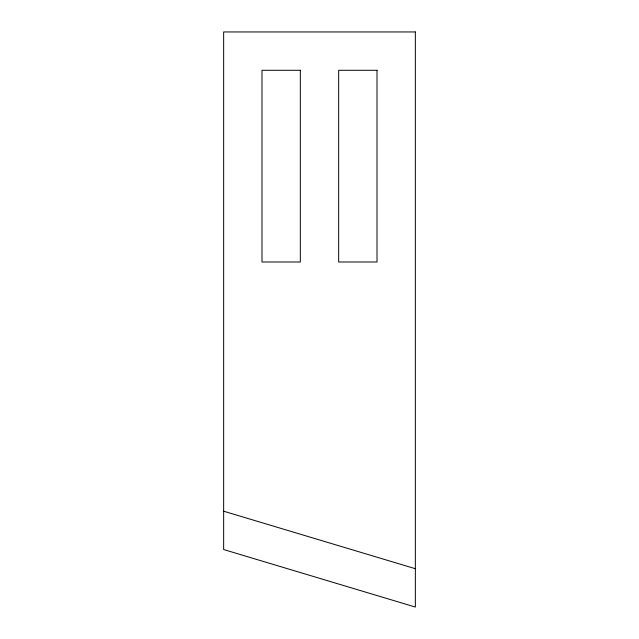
<?xml version="1.0" encoding="UTF-8"?>
<svg xmlns="http://www.w3.org/2000/svg" width="639" height="639" viewBox="0 0 639 639"><rect width="100%" height="100%" fill="white"/><g stroke="black" fill="none" stroke-linecap="round" stroke-linejoin="round"><path stroke-width="0.96" d="M223.65 511.2L415.35 568.71M415.35 31.95L223.65 31.95L223.65 549.54L415.35 607.05L415.35 31.95M300.33 70.29L261.99 70.29L261.99 261.99L300.33 261.99L300.33 70.29M377.01 70.29L338.67 70.29L338.67 261.99L377.01 261.99L377.01 70.29"/></g></svg>
